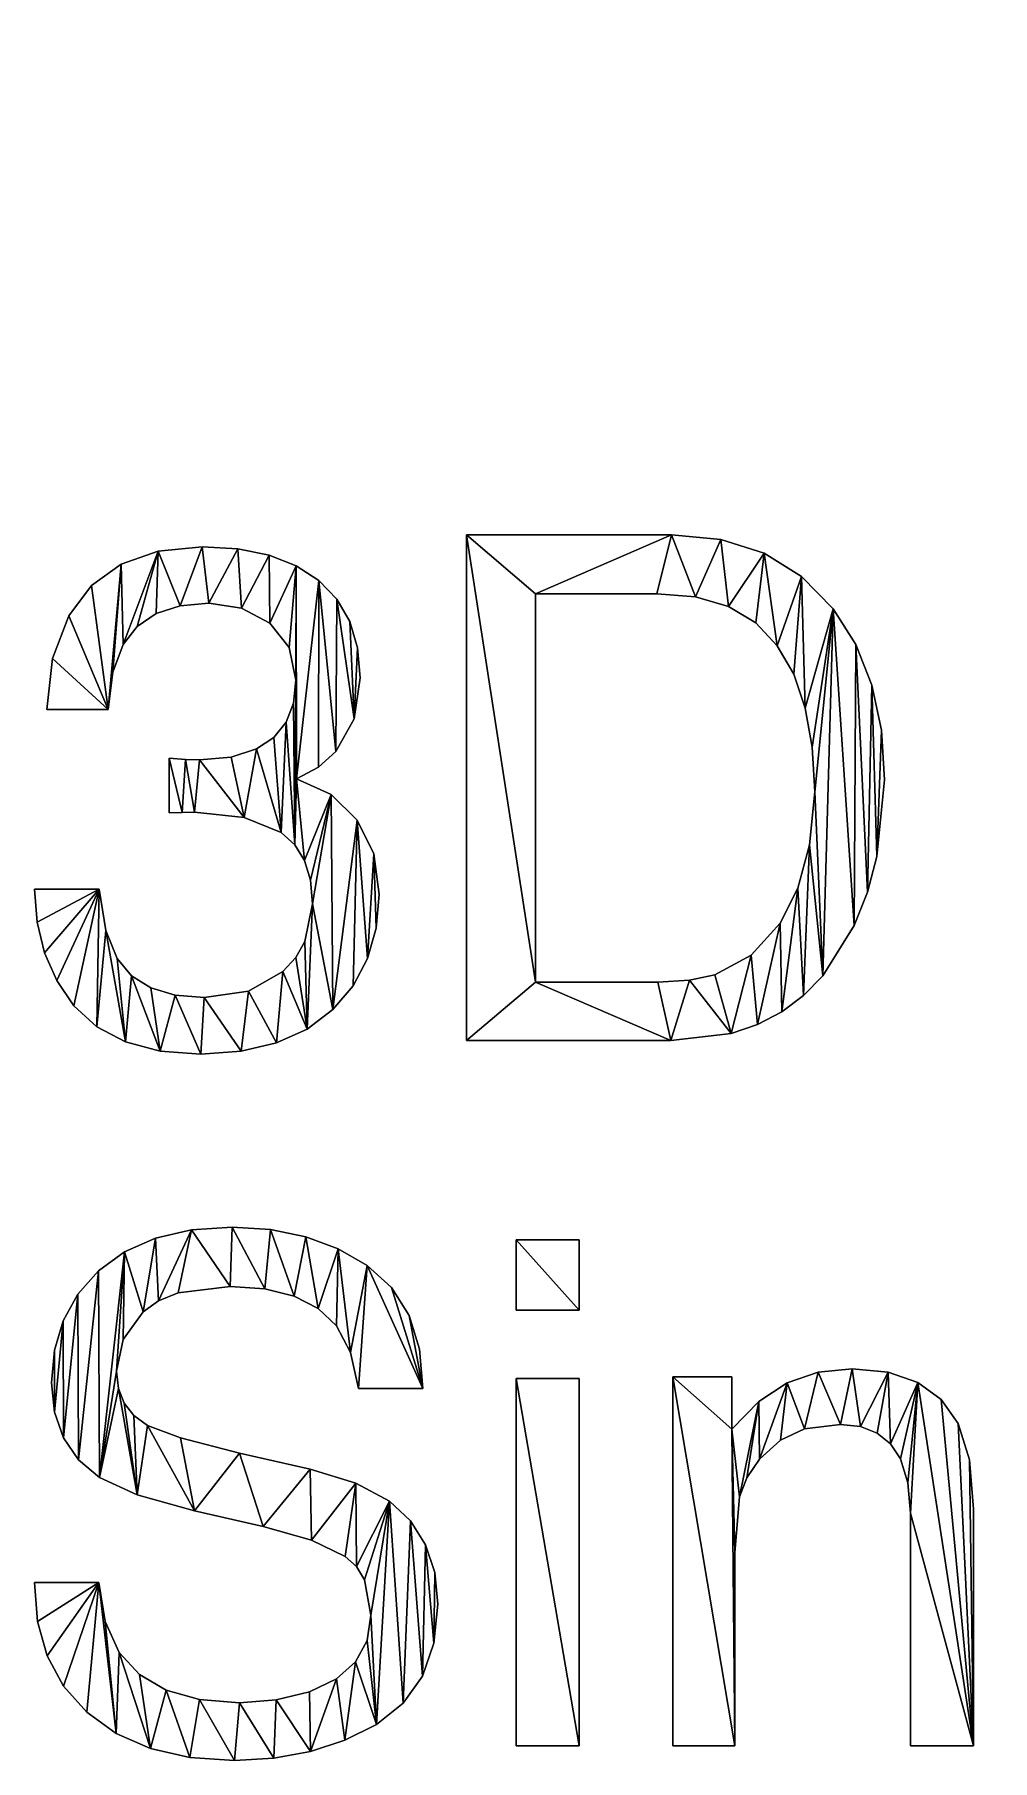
# Model space of a CAD drawing. Extents: x -74 to 237, y -40 to 259.
# Drawn here: x -73.59 to -55.66, y -37.04 to -4.75 of the extents above; entities that cross this region are included whole.
import ezdxf

# ---------------------------------------------------------------- set-up
doc = ezdxf.new("R2010")
doc.units = 0
doc.layers.get('0').update_dxf_attribs({"color": 13, "linetype": 'CONTINUOUS'})

# ---------------------------------------------------------------- blocks, each defined once
blk = doc.blocks.new('GROUP_1')
at = {"color": 178}
for p, q in [((8.085, 13.194, 0.051), (8.085, 22.659, 0.051)), ((1.622, 22.111, 0.051), (2.312, 22.353, 0.051)), ((2.312, 22.353, 0.051), (3.138, 22.433, 0.051)), ((3.138, 22.433, 0.051), (3.803, 22.394, 0.051)), ((3.803, 22.394, 0.051), (4.389, 22.276, 0.051)), ((1.066, 21.708, 0.051), (1.622, 22.111, 0.051)), ((4.389, 22.276, 0.051), (4.895, 22.08, 0.051)), ((4.895, 22.08, 0.051), (5.322, 21.805, 0.051)), ((0.644, 21.145, 0.051), (1.066, 21.708, 0.051)), ((5.322, 21.805, 0.051), (5.66, 21.456, 0.051)), ((2.725, 21.328, 0.051), (2.279, 21.183, 0.051)), ((3.26, 21.377, 0.051), (2.725, 21.328, 0.051)), ((3.87, 21.283, 0.051), (3.26, 21.377, 0.051)), ((5.66, 21.456, 0.051), (5.901, 21.036, 0.051)), ((9.374, 21.557, 0.051), (9.374, 14.29, 0.051)), ((12.988, 21.314, 0.051), (12.371, 21.496, 0.051)), ((2.279, 21.183, 0.051), (1.923, 20.942, 0.051)), ((4.4, 21.003, 0.051), (3.87, 21.283, 0.051)), ((4.768, 20.55, 0.051), (4.4, 21.003, 0.051)), ((5.901, 21.036, 0.051), (6.046, 20.546, 0.051)), ((13.497, 21.01, 0.051), (12.988, 21.314, 0.051)), ((13.9, 20.584, 0.051), (13.497, 21.01, 0.051)), ((1.923, 20.942, 0.051), (1.656, 20.603, 0.051)), ((1.656, 20.603, 0.051), (1.464, 20.088, 0.051)), ((4.89, 19.94, 0.051), (4.768, 20.55, 0.051)), ((6.046, 20.546, 0.051), (6.095, 19.985, 0.051)), ((14.206, 20.049, 0.051), (13.9, 20.584, 0.051)), ((1.464, 20.088, 0.051), (1.379, 19.392, 0.051)), ((14.424, 19.415, 0.051), (14.206, 20.049, 0.051)), ((4.844, 19.511, 0.051), (4.89, 19.94, 0.051)), ((6.095, 19.985, 0.051), (5.98, 19.215, 0.051)), ((1.379, 19.392, 0.051), (0.232, 19.392, 0.051)), ((4.706, 19.154, 0.051), (4.844, 19.511, 0.051)), ((14.555, 18.683, 0.051), (14.424, 19.415, 0.051)), ((4.477, 18.867, 0.051), (4.706, 19.154, 0.051)), ((5.98, 19.215, 0.051), (5.637, 18.606, 0.051)), ((4.155, 18.651, 0.051), (4.477, 18.867, 0.051)), ((2.519, 17.453, 0.051), (2.519, 18.477, 0.051)), ((2.519, 18.477, 0.051), (2.822, 18.452, 0.051)), ((2.822, 18.452, 0.051), (3.086, 18.445, 0.051)), ((3.086, 18.445, 0.051), (3.679, 18.497, 0.051)), ((3.679, 18.497, 0.051), (4.155, 18.651, 0.051)), ((5.637, 18.606, 0.051), (5.312, 18.313, 0.051)), ((5.312, 18.313, 0.051), (4.903, 18.091, 0.051)), ((4.903, 18.091, 0.051), (5.551, 17.799, 0.051)), ((5.551, 17.799, 0.051), (6.04, 17.321, 0.051)), ((2.761, 17.463, 0.051), (2.519, 17.453, 0.051)), ((2.996, 17.466, 0.051), (2.761, 17.463, 0.051)), ((6.04, 17.321, 0.051), (6.347, 16.687, 0.051)), ((4.871, 16.86, 0.051), (4.616, 17.086, 0.051)), ((5.053, 16.562, 0.051), (4.871, 16.86, 0.051)), ((5.163, 16.193, 0.051), (5.053, 16.562, 0.051)), ((6.347, 16.687, 0.051), (6.449, 15.926, 0.051)), ((5.199, 15.752, 0.051), (5.163, 16.193, 0.051)), ((0.046, 15.409, 0.051), (0, 16.029, 0.051)), ((0, 16.029, 0.051), (1.211, 16.029, 0.051)), ((1.211, 16.029, 0.051), (1.334, 15.256, 0.051)), ((6.449, 15.926, 0.051), (6.395, 15.296, 0.051)), ((13.955, 15.391, 0.051), (14.282, 16.045, 0.051)), ((5.061, 15.05, 0.051), (5.199, 15.752, 0.051)), ((0.184, 14.838, 0.051), (0.046, 15.409, 0.051)), ((1.334, 15.256, 0.051), (1.546, 14.728, 0.051)), ((6.395, 15.296, 0.051), (6.232, 14.728, 0.051)), ((13.41, 14.792, 0.051), (13.955, 15.391, 0.051)), ((4.888, 14.752, 0.051), (5.061, 15.05, 0.051)), ((0.415, 14.316, 0.051), (0.184, 14.838, 0.051)), ((1.546, 14.728, 0.051), (1.817, 14.409, 0.051)), ((4.645, 14.489, 0.051), (4.888, 14.752, 0.051)), ((6.232, 14.728, 0.051), (5.96, 14.22, 0.051)), ((12.731, 14.425, 0.051), (13.41, 14.792, 0.051)), ((0.738, 13.842, 0.051), (0.415, 14.316, 0.051)), ((1.817, 14.409, 0.051), (2.179, 14.182, 0.051)), ((4.001, 14.122, 0.051), (4.645, 14.489, 0.051)), ((5.96, 14.22, 0.051), (5.579, 13.774, 0.051)), ((12.254, 14.324, 0.051), (12.731, 14.425, 0.051)), ((14.751, 14.405, 0.051), (14.389, 14.035, 0.051)), ((2.179, 14.182, 0.051), (2.632, 14.045, 0.051)), ((2.632, 14.045, 0.051), (3.176, 14, 0.051)), ((3.176, 14, 0.051), (4.001, 14.122, 0.051)), ((14.389, 14.035, 0.051), (13.982, 13.732, 0.051)), ((1.163, 13.449, 0.051), (0.738, 13.842, 0.051)), ((5.579, 13.774, 0.051), (5.099, 13.411, 0.051)), ((13.982, 13.732, 0.051), (13.53, 13.497, 0.051)), ((1.7, 13.168, 0.051), (1.163, 13.449, 0.051)), ((5.099, 13.411, 0.051), (4.528, 13.151, 0.051)), ((13.53, 13.497, 0.051), (13.034, 13.329, 0.051)), ((2.35, 12.999, 0.051), (1.7, 13.168, 0.051)), ((3.112, 12.943, 0.051), (2.35, 12.999, 0.051)), ((3.865, 12.995, 0.051), (3.112, 12.943, 0.051)), ((4.528, 13.151, 0.051), (3.865, 12.995, 0.051)), ((2.936, 9.651, 0.051), (3.698, 9.703, 0.051)), ((3.698, 9.703, 0.051), (4.415, 9.658, 0.051)), ((1.686, 9.242, 0.051), (2.265, 9.498, 0.051)), ((2.265, 9.498, 0.051), (2.936, 9.651, 0.051)), ((4.415, 9.658, 0.051), (5.075, 9.523, 0.051)), ((5.075, 9.523, 0.051), (5.679, 9.298, 0.051)), ((9.014, 9.464, 0.051), (10.193, 9.464, 0.051)), ((9.014, 8.15, 0.051), (9.014, 9.464, 0.051)), ((10.193, 9.464, 0.051), (10.193, 8.15, 0.051)), ((1.199, 8.884, 0.051), (1.686, 9.242, 0.051)), ((5.679, 9.298, 0.051), (6.227, 8.984, 0.051)), ((0.813, 8.447, 0.051), (1.199, 8.884, 0.051)), ((6.227, 8.984, 0.051), (6.682, 8.571, 0.051)), ((0.537, 7.952, 0.051), (0.813, 8.447, 0.051)), ((2.685, 8.475, 0.051), (2.318, 8.326, 0.051)), ((3.66, 8.594, 0.051), (2.685, 8.475, 0.051)), ((4.311, 8.548, 0.051), (3.66, 8.594, 0.051)), ((4.86, 8.409, 0.051), (4.311, 8.548, 0.051)), ((5.306, 8.178, 0.051), (4.86, 8.409, 0.051)), ((6.682, 8.571, 0.051), (7.008, 8.051, 0.051)), ((2.03, 8.118, 0.051), (1.658, 7.602, 0.051)), ((2.318, 8.326, 0.051), (2.03, 8.118, 0.051)), ((5.651, 7.854, 0.051), (5.306, 8.178, 0.051)), ((10.193, 8.15, 0.051), (9.014, 8.15, 0.051)), ((0.371, 7.4, 0.051), (0.537, 7.952, 0.051)), ((5.911, 7.359, 0.051), (5.651, 7.854, 0.051)), ((7.008, 8.051, 0.051), (7.203, 7.423, 0.051)), ((1.658, 7.602, 0.051), (1.534, 7.01, 0.051)), ((0.316, 6.791, 0.051), (0.371, 7.4, 0.051)), ((6.063, 6.687, 0.051), (5.911, 7.359, 0.051)), ((7.203, 7.423, 0.051), (7.268, 6.687, 0.051)), ((0.372, 6.238, 0.051), (0.316, 6.791, 0.051)), ((1.534, 7.01, 0.051), (1.57, 6.685, 0.051)), ((9.014, 6.868, 0.051), (10.193, 6.868, 0.051)), ((9.014, 0, 0.051), (9.014, 6.868, 0.051)), ((10.193, 6.868, 0.051), (10.193, 0, 0.051)), ((11.945, 6.9, 0.051), (13.047, 6.9, 0.051)), ((11.945, 0, 0.051), (11.945, 6.9, 0.051)), ((13.047, 6.9, 0.051), (13.047, 5.921, 0.051)), ((13.551, 6.441, 0.051), (14.084, 6.791, 0.051)), ((14.084, 6.791, 0.051), (14.662, 6.989, 0.051)), ((14.662, 6.989, 0.051), (15.302, 7.055, 0.051)), ((15.302, 7.055, 0.051), (15.976, 6.991, 0.051)), ((15.976, 6.991, 0.051), (16.532, 6.799, 0.051)), ((16.532, 6.799, 0.051), (16.969, 6.478, 0.051)), ((1.57, 6.685, 0.051), (1.679, 6.407, 0.051)), ((7.268, 6.687, 0.051), (6.063, 6.687, 0.051)), ((16.969, 6.478, 0.051), (17.286, 6.03, 0.051)), ((0.542, 5.758, 0.051), (0.372, 6.238, 0.051)), ((1.679, 6.407, 0.051), (1.86, 6.176, 0.051)), ((1.86, 6.176, 0.051), (2.114, 5.992, 0.051)), ((13.047, 5.921, 0.051), (13.551, 6.441, 0.051)), ((14.406, 5.927, 0.051), (13.958, 5.715, 0.051)), ((15.083, 6.011, 0.051), (14.406, 5.927, 0.051)), ((15.457, 5.971, 0.051), (15.083, 6.011, 0.051)), ((15.769, 5.85, 0.051), (15.457, 5.971, 0.051)), ((16.018, 5.649, 0.051), (15.769, 5.85, 0.051)), ((17.286, 6.03, 0.051), (17.499, 5.349, 0.051)), ((0.823, 5.352, 0.051), (0.542, 5.758, 0.051)), ((13.958, 5.715, 0.051), (13.569, 5.36, 0.051)), ((16.204, 5.367, 0.051), (16.018, 5.649, 0.051)), ((1.218, 5.019, 0.051), (0.823, 5.352, 0.051)), ((13.569, 5.36, 0.051), (13.329, 5.013, 0.051)), ((16.344, 4.919, 0.051), (16.204, 5.367, 0.051)), ((6.011, 4.914, 0.051), (6.643, 4.574, 0.051)), ((13.329, 5.013, 0.051), (13.192, 4.655, 0.051)), ((6.643, 4.574, 0.051), (7.037, 4.205, 0.051)), ((7.037, 4.205, 0.051), (7.319, 3.761, 0.051)), ((7.319, 3.761, 0.051), (7.488, 3.242, 0.051)), ((6.023, 3.351, 0.051), (5.812, 3.543, 0.051)), ((6.174, 3.104, 0.051), (6.023, 3.351, 0.051)), ((7.488, 3.242, 0.051), (7.545, 2.648, 0.051)), ((0.054, 2.327, 0.051), (0, 3.054, 0.051)), ((0, 3.054, 0.051), (1.205, 3.054, 0.051)), ((1.205, 3.054, 0.051), (1.323, 2.324, 0.051)), ((6.295, 2.442, 0.051), (6.174, 3.104, 0.051)), ((7.545, 2.648, 0.051), (7.473, 1.918, 0.051)), ((0.236, 1.68, 0.051), (0.054, 2.327, 0.051)), ((1.323, 2.324, 0.051), (1.585, 1.746, 0.051)), ((6.223, 1.966, 0.051), (6.295, 2.442, 0.051)), ((6.008, 1.569, 0.051), (6.223, 1.966, 0.051)), ((0.544, 1.113, 0.051), (0.236, 1.68, 0.051)), ((1.585, 1.746, 0.051), (1.965, 1.334, 0.051)), ((7.473, 1.918, 0.051), (7.259, 1.3, 0.051)), ((1.965, 1.334, 0.051), (2.466, 1.04, 0.051)), ((5.65, 1.251, 0.051), (6.008, 1.569, 0.051)), ((7.259, 1.3, 0.051), (6.901, 0.794, 0.051)), ((0.98, 0.625, 0.051), (0.544, 1.113, 0.051)), ((2.466, 1.04, 0.051), (3.089, 0.864, 0.051)), ((4.523, 0.857, 0.051), (5.148, 1.011, 0.051)), ((5.148, 1.011, 0.051), (5.65, 1.251, 0.051)), ((3.089, 0.864, 0.051), (3.834, 0.805, 0.051)), ((3.834, 0.805, 0.051), (4.523, 0.857, 0.051)), ((6.901, 0.794, 0.051), (6.401, 0.399, 0.051)), ((1.527, 0.23, 0.051), (0.98, 0.625, 0.051)), ((6.401, 0.399, 0.051), (5.806, 0.103, 0.051)), ((2.17, -0.052, 0.051), (1.527, 0.23, 0.051)), ((5.806, 0.103, 0.051), (5.165, -0.108, 0.051)), ((2.909, -0.221, 0.051), (2.17, -0.052, 0.051)), ((3.744, -0.277, 0.051), (2.909, -0.221, 0.051)), ((4.477, -0.235, 0.051), (3.744, -0.277, 0.051)), ((5.165, -0.108, 0.051), (4.477, -0.235, 0.051)), ((10.193, 0, 0.051), (9.014, 0, 0.051)), ((13.105, 0, 0.051), (11.945, 0, 0.051)), ((17.569, 0, 0.051), (16.39, 0, 0.051))]:
    blk.add_line(p, q, dxfattribs=at)
for points in [[(8.085, 22.659, 0.051), (11.919, 22.659, 0.051), (12.84, 22.572, 0.051), (13.652, 22.312, 0.051), (14.354, 21.88, 0.051), (14.947, 21.273, 0.051), (15.367, 20.605, 0.051)], [(12.371, 21.496, 0.051), (11.648, 21.557, 0.051), (9.374, 21.557, 0.051)], [(0.232, 19.392, 0.051), (0.335, 20.346, 0.051), (0.644, 21.145, 0.051)], [(15.367, 20.605, 0.051), (15.667, 19.848, 0.051), (15.847, 19.004, 0.051), (15.907, 18.072, 0.051), (15.765, 16.636, 0.051), (15.588, 15.973, 0.051)], [(14.282, 16.045, 0.051), (14.502, 16.86, 0.051), (14.599, 17.852, 0.051), (14.555, 18.683, 0.051)], [(4.616, 17.086, 0.051), (3.92, 17.371, 0.051), (2.996, 17.466, 0.051)], [(15.588, 15.973, 0.051), (15.34, 15.346, 0.051), (14.751, 14.405, 0.051)], [(9.374, 14.29, 0.051), (11.661, 14.29, 0.051), (12.254, 14.324, 0.051)], [(13.034, 13.329, 0.051), (11.906, 13.194, 0.051), (8.085, 13.194, 0.051)], [(2.114, 5.992, 0.051), (2.734, 5.76, 0.051), (3.834, 5.476, 0.051), (5.161, 5.173, 0.051), (6.011, 4.914, 0.051)], [(17.499, 5.349, 0.051), (17.569, 4.426, 0.051), (17.569, 0, 0.051)], [(5.812, 3.543, 0.051), (5.183, 3.845, 0.051), (4.278, 4.104, 0.051), (2.996, 4.394, 0.051), (1.923, 4.692, 0.051), (1.218, 5.019, 0.051)], [(16.39, 0, 0.051), (16.39, 4.349, 0.051), (16.344, 4.919, 0.051)], [(13.192, 4.655, 0.051), (13.105, 3.614, 0.051), (13.105, 0, 0.051)]]:
    blk.add_polyline3d(points, dxfattribs=at)
mesh = blk.add_polyface()
corners = [(29.544, 103.639, 0), (53.445, 110.336, 0), (114.584, 103.639, 0), (34.664, 119.937, 0), (34.447, 120.09, 0), (34.259, 120.278, 0), (34.107, 120.495, 0), (62.053, 110.336, 0), (62.054, 120.765, 0), (77.318, 120.359, 0), (85.926, 120.359, 0), (88.269, 36.96, 0), (106.48, 32.462, 0), (88.158, 32.463, 0), (90.145, 39.485, 0), (98.654, 38.949, 0), (98.654, 45.949, 0), (127.995, 25.795, 0), (106.48, 7.449, 0), (98.957, 60.282, 0), (30.746, 50.864, 0), (29.544, 60.282, 0), (39.255, 50.864, 0), (53.447, 52.625, 0), (39.255, 45.891, 0), (51.303, 39.485, 0), (62.054, 52.625, 0), (62.056, 47.283, 0), (64.754, 39.485, 0), (76.694, 39.485, 0), (98.957, 58.341, 0), (130.021, 53.059, 0), (130.021, 58.341, 0), (62.878, 36.96, 0), (78.191, 32.463, 0), (62.767, 32.463, 0), (78.312, 37.022, 0), (24.22, 121.172, 0), (27.833, 143.627), (24.494, 42.269, 0), (27.106, 32.436, 0), (30.746, 45.891, 0), (52.8, 32.463, 0), (52.921, 37.022, 0), (53.447, 47.283, 0), (14.919, 87.125, 0), (15.711, 121.172, 0), (20.742, 58.916, 0), (15.711, 126.144, 0)]
mesh.append_faces([[corners[k] for k in face] for face in [(11, 12, 13), (31, 30, 32), (33, 34, 35), (34, 29, 36), (42, 25, 43)]], dxfattribs={"vtx0": -1})
mesh.append_faces([[corners[k] for k in face] for face in [(0, 1, 2), (3, 0, 4), (4, 0, 5), (5, 0, 6), (15, 14, 16), (12, 17, 18), (19, 20, 21), (20, 19, 22), (22, 23, 24), (23, 19, 26), (26, 19, 27), (29, 19, 14), (39, 38, 40), (40, 41, 42), (21, 38, 0), (41, 21, 20), (25, 44, 28), (44, 25, 23), (45, 46, 47), (46, 45, 48), (47, 37, 39)]], dxfattribs={"vtx0": -1, "vtx1": -1})
mesh.append_faces([[corners[k] for k in face] for face in [(1, 0, 3), (2, 7, 8), (2, 8, 9), (12, 14, 15), (22, 19, 23), (24, 23, 25), (27, 19, 28), (28, 19, 29), (14, 19, 16), (16, 30, 31), (34, 28, 29), (37, 38, 39), (40, 38, 21), (40, 21, 41), (42, 24, 25)]], dxfattribs={"vtx0": -1, "vtx1": -1, "vtx2": -1})
mesh.append_faces([[corners[k] for k in face] for face in [(2, 1, 7), (2, 9, 10), (12, 11, 14), (16, 19, 30), (34, 33, 28), (42, 41, 24), (28, 44, 27), (47, 46, 37)]], dxfattribs={"vtx0": -1, "vtx2": -1})
mesh = blk.add_polyface()
corners = [(64.754, 39.485, 10), (53.447, 47.283, 10), (51.303, 39.485, 10), (62.056, 47.283, 10), (78.191, 32.462, 10), (62.878, 36.959, 10), (62.767, 32.462, 10), (76.694, 39.485, 10), (78.312, 37.021, 10), (126.997, 7.449, 10), (106.48, 32.462, 10), (106.48, 7.449, 10), (29.544, 60.282, 10), (30.746, 50.864, 10), (98.957, 60.282, 10), (30.746, 45.891, 10), (39.255, 50.864, 10), (53.447, 52.624, 10), (62.054, 52.624, 10), (90.145, 39.485, 10), (98.654, 45.949, 10), (98.654, 38.949, 10), (98.957, 58.341, 10), (130.021, 53.059, 10), (15.711, 126.144, 10), (14.919, 87.125, 10), (15.711, 121.171, 10), (20.742, 58.916, 10), (24.22, 121.171, 10), (24.494, 42.268, 10), (24.22, 126.144, 10), (34.259, 120.277, 10), (29.544, 103.639, 10), (34.447, 120.089, 10), (34.664, 119.937, 10), (53.445, 110.336, 10), (114.584, 103.639, 10), (62.053, 110.336, 10), (62.053, 115.677, 10), (62.053, 120.358, 10), (77.318, 120.358, 10), (85.926, 120.358, 10), (130.021, 58.341, 10), (27.833, 143.627, 10), (27.106, 32.436, 10), (52.8, 32.462, 10), (39.255, 45.891, 10), (52.921, 37.021, 10), (88.269, 36.959, 10), (88.158, 32.462, 10)]
mesh.append_faces([[corners[k] for k in face] for face in [(4, 5, 6), (7, 4, 8), (9, 10, 11), (2, 45, 47), (10, 48, 49)]], dxfattribs={"vtx0": -1})
mesh.append_faces([[corners[k] for k in face] for face in [(0, 1, 2), (1, 0, 3), (5, 4, 0), (12, 13, 14), (13, 12, 15), (17, 2, 1), (20, 19, 21), (14, 20, 22), (24, 25, 26), (27, 26, 25), (26, 27, 28), (28, 29, 30), (31, 32, 33), (33, 32, 34), (35, 36, 37), (37, 36, 38), (40, 36, 41), (15, 45, 46), (46, 45, 16), (32, 43, 12), (48, 10, 19)]], dxfattribs={"vtx0": -1, "vtx1": -1})
mesh.append_faces([[corners[k] for k in face] for face in [(0, 4, 7), (14, 16, 17), (17, 16, 2), (14, 3, 0), (14, 0, 7), (14, 19, 20), (20, 23, 22), (34, 32, 35), (38, 36, 39), (43, 30, 29), (43, 44, 12), (12, 44, 15), (16, 45, 2), (19, 10, 21)]], dxfattribs={"vtx0": -1, "vtx1": -1, "vtx2": -1})
mesh.append_faces([[corners[k] for k in face] for face in [(14, 13, 16), (14, 17, 18), (14, 18, 3), (14, 7, 19), (28, 27, 29), (35, 32, 36), (43, 29, 44), (15, 44, 45)]], dxfattribs={"vtx0": -1, "vtx2": -1})
mesh.append_faces([[corners[k] for k in face] for face in [(42, 22, 23)]], dxfattribs={"vtx1": -1})
mesh = blk.add_polyface(dxfattribs=at)
corners = [(8.085, 13.194, 0.051), (9.374, 14.29, 0.051), (8.085, 22.659, 0.051), (11.906, 13.194, 0.051), (11.661, 14.29, 0.051), (12.254, 14.324, 0.051), (13.034, 13.329, 0.051), (12.731, 14.425, 0.051), (13.41, 14.792, 0.051), (13.53, 13.497, 0.051), (13.955, 15.391, 0.051), (13.982, 13.732, 0.051), (14.282, 16.045, 0.051), (14.389, 14.035, 0.051), (14.502, 16.86, 0.051), (14.751, 14.405, 0.051), (14.599, 17.852, 0.051), (9.374, 21.557, 0.051), (11.919, 22.659, 0.051), (11.648, 21.557, 0.051), (12.371, 21.496, 0.051), (12.84, 22.572, 0.051), (12.988, 21.314, 0.051), (13.652, 22.312, 0.051), (13.497, 21.01, 0.051), (13.9, 20.584, 0.051), (14.354, 21.88, 0.051), (14.206, 20.049, 0.051), (14.424, 19.415, 0.051), (14.947, 21.273, 0.051), (14.555, 18.683, 0.051), (15.34, 15.346, 0.051), (15.367, 20.605, 0.051), (15.588, 15.973, 0.051), (15.667, 19.848, 0.051), (15.765, 16.636, 0.051), (15.847, 19.004, 0.051), (15.907, 18.072, 0.051)]
mesh.append_faces([[corners[k] for k in face] for face in [(36, 35, 37)]], dxfattribs={"vtx0": -1, "color": 178})
mesh.append_faces([[corners[k] for k in face] for face in [(0, 1, 2), (1, 3, 4), (4, 3, 5), (5, 6, 7), (7, 6, 8), (8, 9, 10), (10, 11, 12), (12, 13, 14), (14, 15, 16), (2, 17, 18), (17, 2, 1), (18, 20, 21), (21, 22, 23), (23, 25, 26), (26, 28, 29), (29, 31, 32), (32, 33, 34), (34, 35, 36)]], dxfattribs={"vtx0": -1, "vtx1": -1, "color": 178})
mesh.append_faces([[corners[k] for k in face] for face in [(29, 16, 15)]], dxfattribs={"vtx0": -1, "vtx1": -1, "vtx2": -1, "color": 178})
mesh.append_faces([[corners[k] for k in face] for face in [(1, 0, 3), (5, 3, 6), (8, 6, 9), (10, 9, 11), (12, 11, 13), (14, 13, 15), (18, 17, 19), (18, 19, 20), (21, 20, 22), (23, 22, 24), (23, 24, 25), (26, 25, 27), (26, 27, 28), (29, 28, 30), (29, 30, 16), (29, 15, 31), (32, 31, 33), (34, 33, 35)]], dxfattribs={"vtx0": -1, "vtx2": -1, "color": 178})
mesh = blk.add_polyface(dxfattribs=at)
corners = [(1.379, 19.392, 0.051), (0.335, 20.346, 0.051), (0.232, 19.392, 0.051), (0.644, 21.145, 0.051), (1.066, 21.708, 0.051), (1.622, 22.111, 0.051), (1.464, 20.088, 0.051), (1.656, 20.603, 0.051), (2.312, 22.353, 0.051), (1.923, 20.942, 0.051), (2.279, 21.183, 0.051), (2.725, 21.328, 0.051), (3.138, 22.433, 0.051), (3.26, 21.377, 0.051), (3.803, 22.394, 0.051), (3.87, 21.283, 0.051), (4.389, 22.276, 0.051), (4.4, 21.003, 0.051), (4.895, 22.08, 0.051), (4.768, 20.55, 0.051), (4.89, 19.94, 0.051), (0.046, 15.409, 0.051), (1.211, 16.029, 0.051), (0, 16.029, 0.051), (0.184, 14.838, 0.051), (0.415, 14.316, 0.051), (0.738, 13.842, 0.051), (1.163, 13.449, 0.051), (1.334, 15.256, 0.051), (1.7, 13.168, 0.051), (1.546, 14.728, 0.051), (1.817, 14.409, 0.051), (2.35, 12.999, 0.051), (2.179, 14.182, 0.051), (2.632, 14.045, 0.051), (3.112, 12.943, 0.051), (3.176, 14, 0.051), (3.865, 12.995, 0.051), (4.001, 14.122, 0.051), (4.528, 13.151, 0.051), (4.645, 14.489, 0.051), (5.099, 13.411, 0.051), (4.888, 14.752, 0.051), (5.061, 15.05, 0.051), (5.199, 15.752, 0.051), (5.579, 13.774, 0.051), (5.551, 17.799, 0.051), (6.04, 17.321, 0.051), (5.96, 14.22, 0.051), (6.232, 14.728, 0.051), (6.347, 16.687, 0.051), (6.395, 15.296, 0.051), (6.449, 15.926, 0.051), (2.761, 17.463, 0.051), (2.519, 18.477, 0.051), (2.519, 17.453, 0.051), (2.822, 18.452, 0.051), (2.996, 17.466, 0.051), (3.086, 18.445, 0.051), (3.92, 17.371, 0.051), (3.679, 18.497, 0.051), (4.155, 18.651, 0.051), (4.616, 17.086, 0.051), (4.477, 18.867, 0.051), (4.706, 19.154, 0.051), (4.871, 16.86, 0.051), (4.844, 19.511, 0.051), (4.903, 18.091, 0.051), (5.053, 16.562, 0.051), (5.163, 16.193, 0.051), (5.322, 21.805, 0.051), (5.312, 18.313, 0.051), (5.637, 18.606, 0.051), (5.66, 21.456, 0.051), (5.98, 19.215, 0.051), (5.901, 21.036, 0.051), (6.046, 20.546, 0.051), (6.095, 19.985, 0.051)]
mesh.append_faces([[corners[k] for k in face] for face in [(0, 1, 2), (21, 22, 23), (50, 51, 52), (53, 54, 55), (76, 74, 77)]], dxfattribs={"vtx0": -1, "color": 178})
mesh.append_faces([[corners[k] for k in face] for face in [(1, 0, 3), (3, 0, 4), (4, 0, 5), (5, 7, 8), (8, 11, 12), (12, 13, 14), (14, 15, 16), (16, 17, 18), (22, 27, 28), (28, 29, 30), (30, 29, 31), (31, 32, 33), (33, 32, 34), (34, 35, 36), (36, 37, 38), (38, 39, 40), (40, 41, 42), (42, 41, 43), (43, 41, 44), (46, 45, 47), (47, 49, 50), (54, 53, 56), (56, 57, 58), (58, 59, 60), (60, 59, 61), (61, 62, 63), (63, 62, 64), (64, 65, 66), (66, 65, 20), (67, 68, 46), (70, 72, 73), (73, 74, 75), (75, 74, 76)]], dxfattribs={"vtx0": -1, "vtx1": -1, "color": 178})
mesh.append_faces([[corners[k] for k in face] for face in [(44, 45, 46), (20, 65, 67), (20, 67, 18)]], dxfattribs={"vtx0": -1, "vtx1": -1, "vtx2": -1, "color": 178})
mesh.append_faces([[corners[k] for k in face] for face in [(5, 0, 6), (5, 6, 7), (8, 7, 9), (8, 9, 10), (8, 10, 11), (12, 11, 13), (14, 13, 15), (16, 15, 17), (18, 17, 19), (18, 19, 20), (22, 21, 24), (22, 24, 25), (22, 25, 26), (22, 26, 27), (28, 27, 29), (31, 29, 32), (34, 32, 35), (36, 35, 37), (38, 37, 39), (40, 39, 41), (44, 41, 45), (47, 45, 48), (47, 48, 49), (50, 49, 51), (56, 53, 57), (58, 57, 59), (61, 59, 62), (64, 62, 65), (67, 65, 68), (46, 68, 69), (46, 69, 44), (67, 70, 18), (70, 67, 71), (70, 71, 72), (73, 72, 74)]], dxfattribs={"vtx0": -1, "vtx2": -1, "color": 178})
mesh = blk.add_polyface(dxfattribs=at)
corners = [(0.054, 2.327, 0.051), (1.205, 3.054, 0.051), (0, 3.054, 0.051), (0.236, 1.68, 0.051), (0.544, 1.113, 0.051), (0.98, 0.625, 0.051), (1.527, 0.23, 0.051), (1.323, 2.324, 0.051), (1.585, 1.746, 0.051), (2.17, -0.052, 0.051), (1.965, 1.334, 0.051), (2.466, 1.04, 0.051), (2.909, -0.221, 0.051), (3.089, 0.864, 0.051), (3.744, -0.277, 0.051), (3.834, 0.805, 0.051), (4.477, -0.235, 0.051), (4.523, 0.857, 0.051), (5.165, -0.108, 0.051), (5.148, 1.011, 0.051), (5.65, 1.251, 0.051), (5.806, 0.103, 0.051), (6.008, 1.569, 0.051), (6.401, 0.399, 0.051), (6.223, 1.966, 0.051), (6.295, 2.442, 0.051), (1.218, 5.019, 0.051), (1.57, 6.685, 0.051), (1.534, 7.01, 0.051), (1.923, 4.692, 0.051), (1.679, 6.407, 0.051), (1.86, 6.176, 0.051), (2.114, 5.992, 0.051), (2.996, 4.394, 0.051), (2.734, 5.76, 0.051), (3.834, 5.476, 0.051), (4.278, 4.104, 0.051), (5.161, 5.173, 0.051), (5.183, 3.845, 0.051), (6.011, 4.914, 0.051), (5.812, 3.543, 0.051), (6.023, 3.351, 0.051), (6.643, 4.574, 0.051), (6.174, 3.104, 0.051), (6.901, 0.794, 0.051), (7.037, 4.205, 0.051), (7.259, 1.3, 0.051), (7.319, 3.761, 0.051), (7.473, 1.918, 0.051), (7.488, 3.242, 0.051), (7.545, 2.648, 0.051), (0.372, 6.238, 0.051), (0.371, 7.4, 0.051), (0.316, 6.791, 0.051), (0.537, 7.952, 0.051), (0.542, 5.758, 0.051), (0.813, 8.447, 0.051), (0.823, 5.352, 0.051), (1.199, 8.884, 0.051), (1.686, 9.242, 0.051), (1.658, 7.602, 0.051), (2.03, 8.118, 0.051), (2.265, 9.498, 0.051), (2.318, 8.326, 0.051), (2.936, 9.651, 0.051), (2.685, 8.475, 0.051), (3.66, 8.594, 0.051), (3.698, 9.703, 0.051), (4.311, 8.548, 0.051), (4.415, 9.658, 0.051), (4.86, 8.409, 0.051), (5.075, 9.523, 0.051), (5.306, 8.178, 0.051), (5.679, 9.298, 0.051), (5.651, 7.854, 0.051), (5.911, 7.359, 0.051), (6.227, 8.984, 0.051), (6.063, 6.687, 0.051), (7.268, 6.687, 0.051), (6.682, 8.571, 0.051), (7.008, 8.051, 0.051), (7.203, 7.423, 0.051)]
mesh.append_faces([[corners[k] for k in face] for face in [(0, 1, 2), (49, 48, 50), (51, 52, 53), (80, 78, 81)]], dxfattribs={"vtx0": -1, "color": 178})
mesh.append_faces([[corners[k] for k in face] for face in [(1, 6, 7), (7, 6, 8), (8, 9, 10), (10, 9, 11), (11, 12, 13), (13, 14, 15), (15, 16, 17), (17, 18, 19), (19, 18, 20), (20, 21, 22), (22, 23, 24), (24, 23, 25), (27, 29, 30), (30, 29, 31), (31, 29, 32), (32, 33, 34), (34, 33, 35), (35, 36, 37), (37, 38, 39), (39, 41, 42), (42, 44, 45), (45, 46, 47), (47, 48, 49), (52, 51, 54), (54, 55, 56), (56, 57, 58), (58, 26, 59), (59, 61, 62), (62, 63, 64), (64, 66, 67), (67, 68, 69), (69, 70, 71), (71, 72, 73), (73, 75, 76), (76, 78, 79), (79, 78, 80)]], dxfattribs={"vtx0": -1, "vtx1": -1, "color": 178})
mesh.append_faces([[corners[k] for k in face] for face in [(42, 25, 23), (59, 26, 28)]], dxfattribs={"vtx0": -1, "vtx1": -1, "vtx2": -1, "color": 178})
mesh.append_faces([[corners[k] for k in face] for face in [(1, 0, 3), (1, 3, 4), (1, 4, 5), (1, 5, 6), (8, 6, 9), (11, 9, 12), (13, 12, 14), (15, 14, 16), (17, 16, 18), (20, 18, 21), (22, 21, 23), (26, 27, 28), (27, 26, 29), (32, 29, 33), (35, 33, 36), (37, 36, 38), (39, 38, 40), (39, 40, 41), (42, 41, 43), (42, 43, 25), (42, 23, 44), (45, 44, 46), (47, 46, 48), (54, 51, 55), (56, 55, 57), (58, 57, 26), (59, 28, 60), (59, 60, 61), (62, 61, 63), (64, 63, 65), (64, 65, 66), (67, 66, 68), (69, 68, 70), (71, 70, 72), (73, 72, 74), (73, 74, 75), (76, 75, 77), (76, 77, 78)]], dxfattribs={"vtx0": -1, "vtx2": -1, "color": 178})
mesh = blk.add_polyface(dxfattribs=at)
corners = [(10.193, 8.15, 0.051), (9.014, 9.464, 0.051), (9.014, 8.15, 0.051), (10.193, 9.464, 0.051)]
mesh.append_faces([[corners[k] for k in face] for face in [(0, 1, 2), (1, 0, 3)]], dxfattribs={"vtx0": -1, "color": 178})
mesh = blk.add_polyface(dxfattribs=at)
corners = [(10.193, 0, 0.051), (9.014, 6.868, 0.051), (9.014, 0, 0.051), (10.193, 6.868, 0.051)]
mesh.append_faces([[corners[k] for k in face] for face in [(0, 1, 2), (1, 0, 3)]], dxfattribs={"vtx0": -1, "color": 178})
mesh = blk.add_polyface(dxfattribs=at)
corners = [(17.569, 0, 0.051), (16.39, 4.349, 0.051), (16.39, 0, 0.051), (16.532, 6.799, 0.051), (16.969, 6.478, 0.051), (17.286, 6.03, 0.051), (17.499, 5.349, 0.051), (17.569, 4.426, 0.051), (13.105, 0, 0.051), (11.945, 6.9, 0.051), (11.945, 0, 0.051), (13.047, 5.921, 0.051), (13.105, 3.614, 0.051), (13.192, 4.655, 0.051), (13.551, 6.441, 0.051), (13.329, 5.013, 0.051), (13.569, 5.36, 0.051), (14.084, 6.791, 0.051), (13.958, 5.715, 0.051), (14.406, 5.927, 0.051), (14.662, 6.989, 0.051), (15.083, 6.011, 0.051), (15.302, 7.055, 0.051), (15.457, 5.971, 0.051), (15.976, 6.991, 0.051), (15.769, 5.85, 0.051), (16.018, 5.649, 0.051), (16.204, 5.367, 0.051), (16.344, 4.919, 0.051), (13.047, 6.9, 0.051)]
mesh.append_faces([[corners[k] for k in face] for face in [(0, 1, 2), (6, 0, 7), (8, 9, 10)]], dxfattribs={"vtx0": -1, "color": 178})
mesh.append_faces([[corners[k] for k in face] for face in [(3, 0, 4), (4, 0, 5), (5, 0, 6), (11, 13, 14), (14, 16, 17), (17, 19, 20), (20, 21, 22), (22, 23, 24), (24, 26, 3)]], dxfattribs={"vtx0": -1, "vtx1": -1, "color": 178})
mesh.append_faces([[corners[k] for k in face] for face in [(1, 0, 3), (9, 8, 11)]], dxfattribs={"vtx0": -1, "vtx1": -1, "vtx2": -1, "color": 178})
mesh.append_faces([[corners[k] for k in face] for face in [(11, 8, 12), (11, 12, 13), (14, 13, 15), (14, 15, 16), (17, 16, 18), (17, 18, 19), (20, 19, 21), (22, 21, 23), (24, 23, 25), (24, 25, 26), (3, 26, 27), (3, 27, 28), (3, 28, 1)]], dxfattribs={"vtx0": -1, "vtx2": -1, "color": 178})
mesh.append_faces([[corners[k] for k in face] for face in [(29, 9, 11)]], dxfattribs={"vtx1": -1, "color": 178})

msp = doc.modelspace()

# ---------------------------------------------------------------- block references
msp.add_blockref('GROUP_1', (-73.589, -36.768))

doc.saveas('drawing.dxf')
